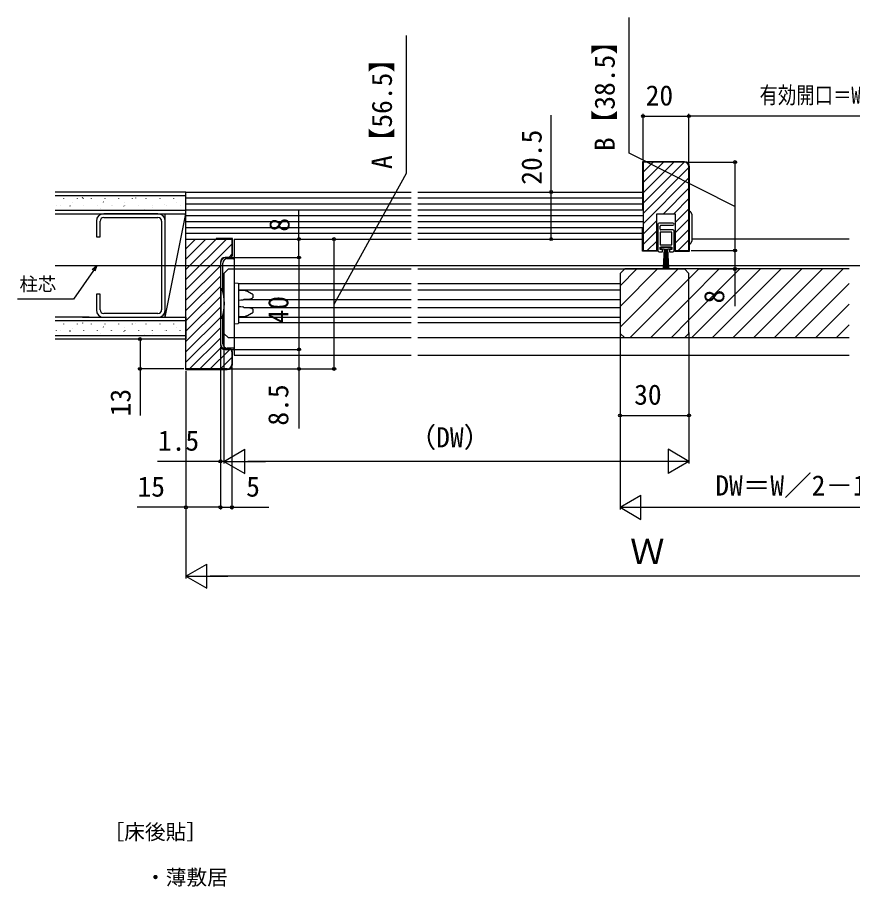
# Model space of a CAD drawing. Units: millimetres, scale not verified. Extents: x -525 to 525, y -783 to 779.
# Drawn here: x -147.4 to 216.2, y 8.3 to 386.5 of the extents above; entities that cross this region are included whole.
import ezdxf
from ezdxf.enums import TextEntityAlignment as Align

# ---------------------------------------------------------------- set-up
doc = ezdxf.new("R2010")
doc.units = ezdxf.units.MM
doc.header["$LTSCALE"] = 4
for name, color, linetype in [('0-2_USER1', 3, 'Continuous'), ('0-5_YKK_12', 2, 'Continuous'), ('0-6_YKK_13', 4, 'Continuous'), ('0-8_YKK_D', 6, 'Continuous'), ('0-A_YSS_K', 3, 'Continuous'), ('0-B_YSS_KE', 3, 'Continuous')]:
    doc.layers.add(name, color=color, linetype=linetype)
doc.styles.add('ＭＳ ゴシック', font='')
doc.styles.get('ＭＳ ゴシック').set_extended_font_data('MS Gothic')

msp = doc.modelspace()

# ---------------------------------------------------------------- linework, layer by layer
at = {"layer": '0-5_YKK_12'}
for p, q in [((-53, 290.017), (24, 290.017)), ((27, 290.017), (125, 290.017)), ((214.75, 290.017), (146.2, 290.017)), ((-131, 278.517), (391, 278.517)), ((-55.5, 277.017), (-57.5, 275.017)), ((-55.5, 277.017), (24, 277.017)), ((27, 277.017), (143, 277.017)), ((115, 275.017), (117, 277.017)), ((115, 269.733), (122.284, 277.017)), ((115, 260.752), (131.265, 277.017)), ((115, 251.772), (140.245, 277.017)), ((214.75, 277.017), (117, 277.017)), ((143, 277.017), (145, 275.017)), ((145, 272.792), (149.225, 277.017)), ((145, 263.812), (158.205, 277.017)), ((145, 254.831), (167.186, 277.017)), ((146.166, 247.017), (176.166, 277.017)), ((155.146, 247.017), (185.146, 277.017)), ((164.126, 247.017), (194.126, 277.017)), ((173.107, 247.017), (203.107, 277.017)), ((182.087, 247.017), (212.087, 277.017)), ((-57.5, 275.017), (-57.5, 249.017)), ((115, 275.017), (115, 249.017)), ((119.225, 247.017), (145, 272.792)), ((145, 249.017), (145, 275.017)), ((24, 270.517), (-51.019, 270.517)), ((115, 270.517), (27, 270.517)), ((191.067, 247.017), (214.75, 270.7)), ((-51, 267.917), (24, 267.917)), ((27, 267.917), (115, 267.917)), ((-48.788, 263.717), (24, 263.717)), ((27, 263.717), (115, 263.717)), ((128.205, 247.017), (145, 263.812)), ((200.047, 247.017), (214.75, 261.72)), ((-48.785, 260.317), (24, 260.317)), ((27, 260.317), (115, 260.317)), ((24, 253.517), (-51.019, 253.517)), ((-51, 256.117), (24, 256.117)), ((27, 256.117), (115, 256.117)), ((115, 253.517), (27, 253.517)), ((137.186, 247.017), (145, 254.831)), ((209.028, 247.017), (214.75, 252.739)), ((-55.5, 247.017), (-57.5, 249.017)), ((24, 247.017), (-55.5, 247.017)), ((143, 247.017), (27, 247.017)), ((117, 247.017), (115, 249.017)), ((214.75, 247.017), (117, 247.017)), ((145, 249.017), (143, 247.017)), ((-53, 239.517), (24, 239.517)), ((27, 239.517), (214.75, 239.517))]:
    msp.add_line(p, q, dxfattribs=at)
msp.add_lwpolyline([(-53, 290.017), (-53, 247.017), (-53, 239.517)], dxfattribs=at)
at = {"layer": '0-6_YKK_13'}
for p, q in [((145.191, 302.017), (145.572, 302.017)), ((145.191, 288.017), (145.191, 302.017)), ((145.857, 301.808), (146.191, 300.767)), ((146.191, 300.767), (146.191, 300.511)), ((146.191, 300.511), (146.191, 289.523)), ((131.5, 296.517), (131.5, 285.017)), ((138, 297.017), (132, 297.017)), ((132.5, 294.317), (132.5, 295.717)), ((132.8, 296.017), (138, 296.017)), ((132.5, 293.017), (132.5, 287.517)), ((137.5, 293.017), (132.5, 293.017)), ((138, 294.017), (132.8, 294.017)), ((137.5, 287.517), (137.5, 293.017)), ((138.5, 285.017), (138.5, 293.517)), ((132.5, 287.517), (137.5, 287.517)), ((145.572, 288.017), (145.191, 288.017)), ((146.191, 289.267), (145.857, 288.226)), ((146.191, 289.523), (146.191, 289.267)), ((-53, 281.218), (-53, 281.185)), ((-53, 281.185), (-53, 242.85)), ((-51, 269.714), (-51, 270.413)), ((-51, 254.321), (-51, 269.714)), ((-58.8, 268.417), (-58.52, 268.417)), ((-58.8, 268.417), (-58.8, 255.617)), ((-58, 267.974), (-57.978, 267.755)), ((-57.978, 267.308), (-57.978, 267.755)), ((-49.87, 267.648), (-51, 267.718)), ((-48.043, 267.537), (-49.87, 267.648)), ((-47.255, 267.329), (-45.42, 266.393)), ((-44.838, 265.556), (-44.838, 264.92)), ((-48.373, 263.863), (-46.148, 263.902)), ((-46.148, 260.133), (-48.371, 260.172)), ((-45.42, 257.642), (-47.255, 256.706)), ((-44.838, 259.115), (-44.838, 258.479)), ((-58.52, 255.617), (-58.8, 255.617)), ((-57.978, 256.28), (-58, 256.061)), ((-57.978, 256.28), (-57.978, 256.726)), ((-53, 254.216), (-53, 253.218)), ((-51, 256.318), (-49.87, 256.387)), ((-51, 253.622), (-51, 254.321)), ((-49.87, 256.387), (-48.043, 256.498)), ((-53, 253.218), (-51.282, 253.323)), ((-53, 242.85), (-53, 242.818))]:
    msp.add_line(p, q, dxfattribs=at)
for points in [[(132, 284.517), (133.5, 284.517), (133.5, 285.517), (132.5, 285.517), (132.5, 286.517), (137.5, 286.517), (137.5, 285.517), (136.5, 285.517), (136.5, 284.517), (138, 284.517)], [(137.25, 286.517), (132.75, 286.517), (132.75, 285.717), (134.25, 285.717), (133.75, 277.517)], [(134.35, 285.717), (134.39, 285.717), (133.962, 277.517)], [(134.49, 285.717), (134.53, 285.717), (134.174, 277.517)], [(134.63, 285.717), (134.67, 285.717), (134.385, 277.517)], [(134.77, 285.717), (134.81, 285.717), (134.597, 277.517)], [(134.91, 285.717), (134.95, 285.717), (134.824, 277.517)], [(135.176, 277.517), (135.05, 285.717), (135.09, 285.717)], [(135.403, 277.517), (135.19, 285.717), (135.23, 285.717)], [(135.615, 277.517), (135.33, 285.717), (135.37, 285.717)], [(135.827, 277.517), (135.47, 285.717), (135.51, 285.717)], [(136.038, 277.517), (135.61, 285.717), (135.65, 285.717)], [(136.25, 277.517), (135.75, 285.717), (137.25, 285.717), (137.25, 286.517)], [(-56, 281.518), (-56, 281.518), (-53.3, 281.518)], [(-58, 267.974), (-58, 279.518), (-58, 279.518)], [(-51.282, 270.712), (-53, 270.818), (-53, 269.819), (-53, 267.51), (-53, 256.525), (-53, 254.216)], [(-48.043, 267.537), (-47.882, 267.521), (-47.721, 267.492), (-47.563, 267.452), (-47.407, 267.398), (-47.255, 267.329)], [(-44.838, 264.92), (-44.85, 264.779), (-44.887, 264.644), (-44.945, 264.518), (-45.021, 264.404), (-45.11, 264.303), (-45.208, 264.215), (-45.315, 264.139), (-45.426, 264.076), (-45.542, 264.023), (-45.66, 263.98), (-45.781, 263.948), (-45.902, 263.924), (-46.025, 263.909), (-46.148, 263.902)], [(-45.42, 266.393), (-45.321, 266.338), (-45.227, 266.273), (-45.138, 266.199), (-45.056, 266.114), (-44.983, 266.019), (-44.922, 265.914), (-44.876, 265.8), (-44.847, 265.68), (-44.838, 265.556)], [(-49.259, 263.506), (-50.129, 263.408), (-50.999, 263.301)], [(-48.363, 263.867), (-48.563, 263.803), (-48.761, 263.728), (-48.955, 263.642), (-49.145, 263.543)], [(-51, 260.734), (-50.13, 260.628), (-49.259, 260.53)], [(-49.145, 260.492), (-48.955, 260.393), (-48.761, 260.307), (-48.563, 260.232), (-48.363, 260.169)], [(-46.148, 260.133), (-46.016, 260.126), (-45.884, 260.108), (-45.753, 260.081), (-45.624, 260.043), (-45.497, 259.993), (-45.374, 259.931), (-45.257, 259.857), (-45.147, 259.768), (-45.047, 259.664), (-44.961, 259.545), (-44.895, 259.411), (-44.852, 259.266), (-44.838, 259.115)], [(-44.838, 258.479), (-44.847, 258.355), (-44.876, 258.235), (-44.922, 258.121), (-44.983, 258.016), (-45.056, 257.921), (-45.138, 257.836), (-45.227, 257.762), (-45.321, 257.697), (-45.42, 257.642)], [(-58, 244.517), (-58, 244.518), (-58, 256.061)], [(-47.255, 256.706), (-47.407, 256.637), (-47.563, 256.583), (-47.721, 256.543), (-47.882, 256.514), (-48.043, 256.498)], [(-53.3, 242.518), (-56, 242.518), (-56, 242.518)]]:
    msp.add_lwpolyline(points, dxfattribs=at)
for centre, radius, start, end in [((145.572, 301.717), 0.3, 17.74467, 90), ((132, 296.517), 0.5, 90, 180), ((132.8, 295.717), 0.3, 90, 180), ((138, 296.517), 0.5, 270, 90), ((132.8, 294.317), 0.3, 180, 270), ((138, 293.517), 0.5, 0, 90), ((145.572, 288.317), 0.3, 270, 342.25533), ((132, 285.017), 0.5, 180, 270), ((138, 285.017), 0.5, 270, 0), ((-56, 279.518), 2, 90.00218, 179.99782), ((-53.3, 281.218), 0.3, 5.11015, 90), ((-51.3, 270.413), 0.3, 0, 86.5), ((-58.52, 268.117), 0.3, 17.1558, 90), ((-78.28, 262.017), 20.98, 342.8442, 17.1558), ((-49.292, 263.805), 0.3, 276.36916, 299.27728), ((-49.292, 260.23), 0.3, 60.72272, 83.63084), ((-58.52, 255.917), 0.3, 270, 342.8442), ((-51.3, 253.622), 0.3, 273.5, 0), ((-56, 244.518), 2, 180.00218, 269.99782), ((-53.3, 242.818), 0.3, 270, 354.88985)]:
    msp.add_arc(centre, radius, start, end, dxfattribs=at)
for centre, major_axis, start_param, end_param in [((-53.3, 281.22), (-0.212, 0.214), 3.9269908, 4.0161798), ((-53.3, 242.815), (0.212, 0.214), 5.4085981, 5.4977871)]:
    msp.add_ellipse(centre, major_axis=major_axis, ratio=0.991311, start_param=start_param, end_param=end_param, dxfattribs=at)
at = {"layer": '0-8_YKK_D'}
for p, q in [((125, 324.517), (125, 344.517)), ((145, 322.517), (145, 344.517)), ((145, 322.517), (145, 344.517)), ((125, 343.517), (145, 343.517)), ((314, 343.517), (145, 343.517)), ((144, 323.517), (166, 323.517)), ((165, 323.517), (165, 285.017)), ((-53, 290.017), (-8.537, 290.017)), ((-32.8, 290.017), (-23.8, 290.017)), ((-9.537, 233.517), (-9.537, 290.017)), ((146, 285.017), (166, 285.017)), ((150, 285.017), (166, 285.017)), ((-54, 282.017), (-23.8, 282.017)), ((-54, 282.017), (-23.8, 282.017)), ((-24.8, 282.017), (-24.8, 242.017)), ((149, 277.017), (166, 277.017)), ((-75, 246.517), (-95, 246.517)), ((-57.5, 249.317), (-57.5, 192.317)), ((-57.5, 249.317), (-57.5, 192.317)), ((115, 249.317), (115, 172.317)), ((115, 249.317), (115, 212.317)), ((145, 249.317), (145, 192.317)), ((145, 249.317), (145, 212.317)), ((-59, 243.017), (-59, 172.317)), ((-59, 243.017), (-59, 172.317)), ((-59, 243.017), (-59, 192.317)), ((-54, 242.017), (-23.8, 242.017)), ((-54, 242.017), (-23.8, 242.017)), ((-54, 234.517), (-54, 172.317)), ((-75, 233.517), (-95, 233.517)), ((-74, 232.517), (-74, 172.317)), ((-74, 231.517), (-74, 142.317)), ((-55, 233.517), (-23.8, 233.517)), ((-55, 233.517), (-8.537, 233.517)), ((115, 213.317), (145, 213.317)), ((-57.5, 193.317), (-48.407, 198.567)), ((-48.407, 188.067), (-48.407, 198.567)), ((145, 193.317), (135.907, 198.567)), ((135.907, 198.567), (135.907, 188.067)), ((-59, 193.317), (-86.373, 193.317)), ((-57.5, 193.317), (-59, 193.317)), ((-57.5, 193.317), (-54.95, 193.317)), ((-57.5, 193.317), (-48.407, 188.067)), ((-57.5, 193.317), (-39.313, 193.317)), ((134.5, 193.317), (-47, 193.317)), ((145, 193.317), (126.813, 193.317)), ((145, 193.317), (135.907, 188.067)), ((115, 173.317), (124.093, 178.567)), ((124.093, 168.067), (124.093, 178.567)), ((115, 173.317), (124.093, 168.067)), ((115, 173.317), (133.187, 173.317)), ((125.5, 173.317), (307, 173.317)), ((-74, 143.317), (-64.907, 148.567)), ((-64.907, 138.067), (-64.907, 148.567)), ((-74, 143.317), (-64.907, 138.067)), ((-74, 143.317), (-55.813, 143.317)), ((323.5, 143.317), (-63.5, 143.317))]:
    msp.add_line(p, q, dxfattribs=at)
for points in [[(165, 304.267), (118.955, 327.478), (118.955, 386.5)], [(-9.537, 261.767), (21.945, 318.713), (21.945, 378.622)], [(85, 290.017), (85, 310.517), (85, 344.022)], [(-24.8, 282.017), (-24.8, 290.017), (-24.8, 302.658)], [(165, 285.017), (165, 277.017), (165, 260.826)], [(-112.8, 278.517), (-114.263, 276.428), (-123.016, 263.928), (-147.408, 263.928)], [(-114.823, 276.82), (-112.8, 278.517), (-113.703, 276.036)], [(-94, 246.517), (-94, 233.517), (-94, 213.24)], [(-24.8, 242.017), (-24.8, 233.517), (-24.8, 207.672)], [(-59, 173.317), (-74, 173.317), (-95.277, 173.317)], [(-59, 173.317), (-54, 173.317), (-37.945, 173.317)]]:
    msp.add_lwpolyline(points, dxfattribs=at)
for centre in [(125, 343.517), (145, 343.517), (145, 343.517), (165, 323.517), (85, 310.517), (-24.8, 290.017), (-9.537, 290.017), (85, 290.017), (165, 285.017), (165, 285.017), (-24.8, 282.017), (-24.8, 282.017), (165, 277.017), (-94, 246.517), (-24.8, 242.017), (-24.8, 242.017), (-94, 233.517), (-24.8, 233.517), (-9.537, 233.517), (115, 213.317), (145, 213.317), (-59, 193.317), (-74, 173.317), (-59, 173.317), (-59, 173.317), (-54, 173.317)]:
    msp.add_circle(centre, 0.637, dxfattribs=at)
at = {"layer": '0-A_YSS_K'}
for p, q in [((125, 319.104), (129.413, 323.517)), ((125, 314.614), (133.903, 323.517)), ((125, 310.124), (138.393, 323.517)), ((125, 305.634), (142.883, 323.517)), ((125, 301.143), (145, 321.143)), ((125, 296.653), (145, 316.653)), ((-74, 310.517), (-131, 310.517)), ((-74, 310.517), (24, 310.517)), ((27, 310.517), (124.8, 310.517)), ((133.854, 301.017), (145, 312.163)), ((-131, 309.017), (-74, 309.017)), ((-127.16, 307.577), (-127.16, 307.677)), ((-121.18, 307.577), (-121.18, 307.677)), ((-118.938, 307.902), (-119.048, 308.069)), ((-118.569, 307.749), (-118.575, 307.768)), ((-115.2, 307.577), (-115.2, 307.677)), ((-109.22, 307.577), (-109.22, 307.677)), ((-103.24, 307.577), (-103.24, 307.677)), ((-97.26, 307.577), (-97.26, 307.677)), ((-95.895, 307.903), (-95.902, 307.921)), ((-91.28, 307.577), (-91.28, 307.677)), ((-85.3, 307.577), (-85.3, 307.677)), ((-79.32, 307.577), (-79.32, 307.677)), ((-74, 307.955), (24, 307.955)), ((27, 307.955), (124.8, 307.955)), ((138.344, 301.017), (145, 307.673)), ((-130.39, 304.727), (-130.39, 304.827)), ((-128.817, 304.6), (-128.824, 304.619)), ((-124.384, 304.292), (-124.494, 304.459)), ((-124.41, 304.727), (-124.41, 304.827)), ((-123.559, 305.797), (-123.566, 305.816)), ((-118.43, 304.727), (-118.43, 304.827)), ((-115.378, 302.523), (-115.488, 302.69)), ((-112.45, 304.727), (-112.45, 304.827)), ((-111.368, 303.461), (-111.375, 303.48)), ((-109.931, 306.133), (-110.042, 306.3)), ((-106.47, 304.727), (-106.47, 304.827)), ((-106.144, 304.753), (-106.151, 304.772)), ((-100.925, 304.364), (-101.035, 304.531)), ((-100.886, 305.951), (-100.893, 305.97)), ((-100.49, 304.727), (-100.49, 304.827)), ((-94.51, 304.727), (-94.51, 304.827)), ((-91.918, 302.595), (-92.029, 302.762)), ((-88.695, 303.614), (-88.702, 303.633)), ((-88.53, 304.727), (-88.53, 304.827)), ((-83.47, 304.906), (-83.477, 304.925)), ((-82.55, 304.727), (-82.55, 304.827)), ((-78.213, 306.104), (-78.219, 306.123)), ((-76.57, 304.727), (-76.57, 304.827)), ((-74, 305.392), (24, 305.392)), ((-74, 302.83), (24, 302.83)), ((27, 305.392), (124.8, 305.392)), ((27, 302.83), (124.8, 302.83)), ((139, 297.183), (145, 303.183)), ((-74, 302.517), (-131, 302.517)), ((-131, 301.017), (-116.2, 301.017)), ((-86.2, 301.017), (-109.8, 301.017)), ((-109.8, 299.417), (-86.2, 299.417)), ((-83, 256.017), (-74, 301.017)), ((-83, 256.017), (-83, 301.017)), ((-83, 301.017), (-74, 301.017)), ((-74, 256.017), (-74, 301.017)), ((-74, 300.267), (24, 300.267)), ((27, 300.267), (124.8, 300.267)), ((-113, 297.817), (-113, 291.017)), ((-111.4, 291.017), (-111.4, 297.817)), ((-84.6, 297.817), (-84.6, 259.217)), ((-83, 259.217), (-83, 297.817)), ((-74, 297.705), (24, 297.705)), ((-74, 295.142), (24, 295.142)), ((27, 297.705), (124.8, 297.705)), ((27, 295.142), (124.8, 295.142)), ((125, 292.163), (131, 298.163)), ((139, 292.693), (145, 298.693)), ((-74, 292.58), (24, 292.58)), ((27, 292.58), (124.8, 292.58)), ((125, 287.673), (131, 293.673)), ((139, 288.203), (145, 294.203)), ((-74, 285.847), (-69.83, 290.017)), ((-74, 281.357), (-65.34, 290.017)), ((-74, 276.867), (-60.85, 290.017)), ((-74, 272.377), (-56.36, 290.017)), ((-74, 267.887), (-54, 287.887)), ((126.834, 285.017), (131, 289.183)), ((140.305, 285.017), (145, 289.713)), ((144.795, 285.017), (145, 285.222)), ((-55.38, 282.017), (-54, 283.397)), ((-74, 263.397), (-59, 278.397)), ((-74, 258.907), (-59, 273.907)), ((-74, 254.416), (-59, 269.416)), ((-113, 266.017), (-113, 259.217)), ((-74, 249.926), (-59, 264.926)), ((-86.2, 257.617), (-109.8, 257.617)), ((-74, 245.436), (-59, 260.436)), ((-116.2, 256.017), (-131, 256.017)), ((-74, 254.517), (-131, 254.517)), ((-118.938, 253.402), (-119.048, 253.569)), ((-109.8, 256.017), (-86.2, 256.017)), ((-95.895, 253.403), (-95.902, 253.421)), ((-83, 256.017), (-74, 256.017)), ((-74, 240.946), (-59, 255.946)), ((-130.39, 250.227), (-130.39, 250.327)), ((-128.817, 250.1), (-128.824, 250.119)), ((-127.16, 253.077), (-127.16, 253.177)), ((-124.384, 249.792), (-124.494, 249.959)), ((-124.41, 250.227), (-124.41, 250.327)), ((-123.559, 251.297), (-123.566, 251.316)), ((-121.18, 253.077), (-121.18, 253.177)), ((-118.569, 253.249), (-118.575, 253.268)), ((-118.43, 250.227), (-118.43, 250.327)), ((-115.2, 253.077), (-115.2, 253.177)), ((-112.45, 250.227), (-112.45, 250.327)), ((-109.931, 251.633), (-110.042, 251.8)), ((-109.22, 253.077), (-109.22, 253.177)), ((-106.47, 250.227), (-106.47, 250.327)), ((-106.144, 250.253), (-106.151, 250.272)), ((-103.24, 253.077), (-103.24, 253.177)), ((-100.925, 249.864), (-101.035, 250.031)), ((-100.886, 251.451), (-100.893, 251.47)), ((-100.49, 250.227), (-100.49, 250.327)), ((-97.26, 253.077), (-97.26, 253.177)), ((-94.51, 250.227), (-94.51, 250.327)), ((-91.28, 253.077), (-91.28, 253.177)), ((-88.53, 250.227), (-88.53, 250.327)), ((-85.3, 253.077), (-85.3, 253.177)), ((-83.47, 250.406), (-83.477, 250.425)), ((-82.55, 250.227), (-82.55, 250.327)), ((-79.32, 253.077), (-79.32, 253.177)), ((-78.213, 251.604), (-78.219, 251.623)), ((-76.57, 250.227), (-76.57, 250.327)), ((-74, 236.456), (-59, 251.456)), ((-131, 248.017), (-74, 248.017)), ((-74, 246.517), (-131, 246.517)), ((-115.378, 248.023), (-115.488, 248.19)), ((-111.368, 248.961), (-111.375, 248.98)), ((-91.918, 248.095), (-92.029, 248.262)), ((-88.695, 249.114), (-88.702, 249.133)), ((-72.449, 233.517), (-59, 246.966)), ((-67.959, 233.517), (-58.625, 242.851)), ((-63.468, 233.517), (-54.969, 242.017)), ((-58.978, 233.517), (-54, 238.495))]:
    msp.add_line(p, q, dxfattribs=at)
for points in [[(-119, 301.017), (-74, 301.017), (-74, 310.517)], [(-113, 297.817), (-113, 291.017), (-111.4, 291.017)], [(-111.4, 259.217), (-111.4, 266.017), (-113, 266.017), (-113, 259.217)], [(-119, 256.017), (-74, 256.017), (-74, 246.517)]]:
    msp.add_lwpolyline(points, dxfattribs=at)
for centre, radius, start, end in [((-109.8, 297.817), 3.2, 90, 180), ((-109.8, 297.817), 1.6, 90, 180), ((-86.2, 297.817), 3.2, 360, 90), ((-86.2, 297.817), 1.6, 360, 90), ((-109.8, 259.217), 3.2, 180, 270), ((-109.8, 259.217), 1.6, 180, 270), ((-86.2, 259.217), 1.6, 270, 0), ((-86.2, 259.217), 3.2, 270, 360)]:
    msp.add_arc(centre, radius, start, end, dxfattribs=at)
at = {"layer": '0-B_YSS_KE'}
for p, q in [((143, 323.717), (124.8, 323.717)), ((143, 323.517), (125, 323.517)), ((145.2, 284.817), (145.2, 321.517)), ((-53.8, 283.017), (-53.8, 290.217)), ((138.8, 284.817), (145.2, 284.817)), ((-59, 280.017), (-59, 244.017)), ((-58.8, 244.017), (-58.8, 280.017)), ((-55, 282.017), (-57, 282.017)), ((-57, 281.817), (-55, 281.817)), ((-74.2, 258.317), (-74.2, 233.317)), ((-74, 258.317), (-74.2, 258.317)), ((-55, 242.217), (-57, 242.217)), ((-57, 242.017), (-55, 242.017)), ((-54, 241.017), (-54, 235.517)), ((-53.8, 235.517), (-53.8, 241.017)), ((-74.2, 233.317), (-56, 233.317)), ((-56, 233.517), (-74, 233.517))]:
    msp.add_line(p, q, dxfattribs=at)
for points in [[(124.8, 323.717), (124.8, 302.717), (125, 302.717)], [(125, 323.517), (125, 285.017), (131, 285.017), (131, 301.017), (139, 301.017), (139, 285.017), (145, 285.017), (145, 321.517)], [(131, 288.817), (131.2, 288.817), (131.2, 284.817), (124.8, 284.817), (124.8, 294.817), (125, 294.817)], [(-74, 233.517), (-74, 290.017), (-54, 290.017), (-54, 283.017)], [(-53.8, 290.217), (-60.8, 290.217), (-60.8, 290.017)], [(139, 288.817), (138.8, 288.817), (138.8, 284.817)]]:
    msp.add_lwpolyline(points, dxfattribs=at)
for centre, radius, start, end in [((143, 321.517), 2.2, 0, 89.99998), ((143, 321.517), 2, 0.00001, 89.99999), ((-57, 280.017), 2, 90.00001, 179.99999), ((-57, 280.017), 1.8, 90.00001, 179.99999), ((-55, 283.017), 1, 270.00001, 359.99999), ((-55, 283.017), 1.2, 270.00001, 359.99999), ((-57, 244.017), 2, 180.00001, 269.99999), ((-57, 244.017), 1.8, 180.00001, 269.99999), ((-55, 241.017), 1.2, 0.00001, 89.99999), ((-55, 241.017), 1, 0.00001, 89.99999), ((-56, 235.517), 2, 270.00001, 359.99999), ((-56, 235.517), 2.2, 270.00001, 359.99999)]:
    msp.add_arc(centre, radius, start, end, dxfattribs=at)

# ---------------------------------------------------------------- texts
at = {"layer": '0-2_USER1', "style": 'ＭＳ ゴシック'}
for s, p in [('［床後貼］', (-109.89, 26.776)), ('・薄敷居', (-91.787, 7.032))]:
    msp.add_text(s, height=6.598, dxfattribs=at).set_placement(p, align=Align.BOTTOM_LEFT)
at = {"layer": '0-8_YKK_D', "style": 'ＭＳ ゴシック'}
for s, p in [('B【38.5】', (115.318, 328.319)), ('A【56.5】', (18.308, 320.509)), ('20.5', (83.5, 313.681)), ('8', (-26.3, 293.249)), ('8', (163, 262.008)), ('40', (-26.8, 253.29)), ('13', (-95.5, 212.899)), ('8.5', (-26.8, 208.853))]:
    msp.add_text(s, height=8.798, rotation=90, dxfattribs=at).set_placement(p, align=Align.BOTTOM_LEFT)
for s, height, p in [('20', 8.798, (126.136, 345.517)), ('柱芯', 5.865, (-146.482, 265.718)), ('30', 8.798, (121.136, 215.317)), ('（DW）', 8.798, (22.92, 196.749)), ('1.5', 8.798, (-86.214, 195.317)), ('15', 8.798, (-95.118, 175.317)), ('5', 8.798, (-47.786, 175.317)), ('DW＝W／2－1.5', 8.798, (156.455, 175.794)), ('Ｗ', 11, (119.347, 145.317))]:
    msp.add_text(s, height=height, dxfattribs=at).set_placement(p, align=Align.BOTTOM_LEFT)
at = {"layer": '0-8_YKK_D', "style": 'ＭＳ ゴシック', "width": 0.8}
msp.add_text('有効開口＝W／2－36', height=7.331, dxfattribs=at).set_placement((175.727, 346.824), align=Align.BOTTOM_LEFT)

doc.saveas('drawing.dxf')
